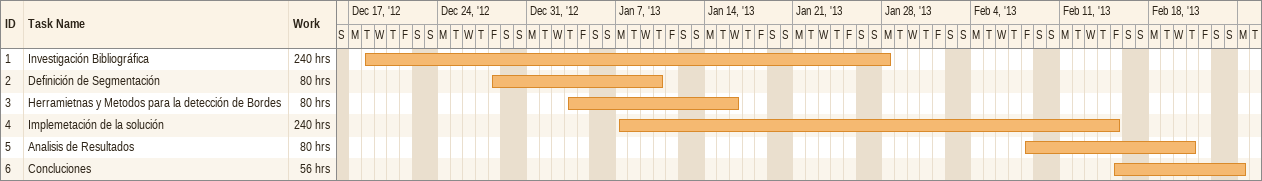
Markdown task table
| ID | Task | Start | Finish | Work (h) |
|---|---|---|---|---|
| 1 | Investigación Bibliográfica | 2012-12-18 | 2013-01-28 | 240 |
| 2 | Definición de Segmentación | 2012-12-28 | 2013-01-10 | 80 |
| 3 | Herramietnas y Metodos para la detección de Bordes | 2013-01-03 | 2013-01-16 | 80 |
| 4 | Implemetación de la solución | 2013-01-07 | 2013-02-15 | 240 |
| 5 | Analisis de Resultados | 2013-02-08 | 2013-02-21 | 80 |
| 6 | Concluciones | 2013-02-15 | 2013-02-25 | 56 |
